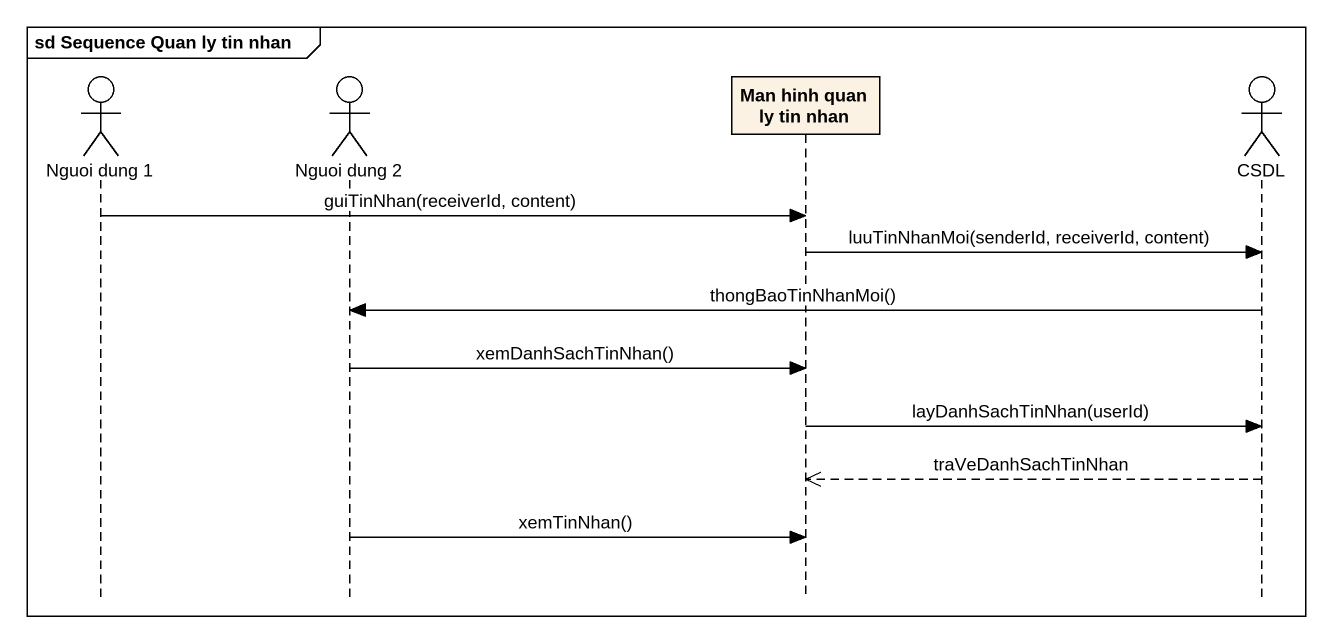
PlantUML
@startuml
mainframe sd Sequence Quan ly tin nhan
hide footbox
actor "Nguoi dung 1" as Nguoi_dung_1
actor "Nguoi dung 2" as Nguoi_dung_2
participant "Man hinh quan ly tin nhan" as Man_hinh_quan_ly_tin_nhan
actor CSDL

Nguoi_dung_1 -> Man_hinh_quan_ly_tin_nhan : guiTinNhan(receiverId, content)
Man_hinh_quan_ly_tin_nhan -> CSDL : luuTinNhanMoi(senderId, receiverId, content)
CSDL -> Nguoi_dung_2 : thongBaoTinNhanMoi()
Nguoi_dung_2 -> Man_hinh_quan_ly_tin_nhan : xemDanhSachTinNhan()
Man_hinh_quan_ly_tin_nhan -> CSDL : layDanhSachTinNhan(userId)
CSDL -->> Man_hinh_quan_ly_tin_nhan : traVeDanhSachTinNhan
Nguoi_dung_2 -> Man_hinh_quan_ly_tin_nhan : xemTinNhan()
@enduml
